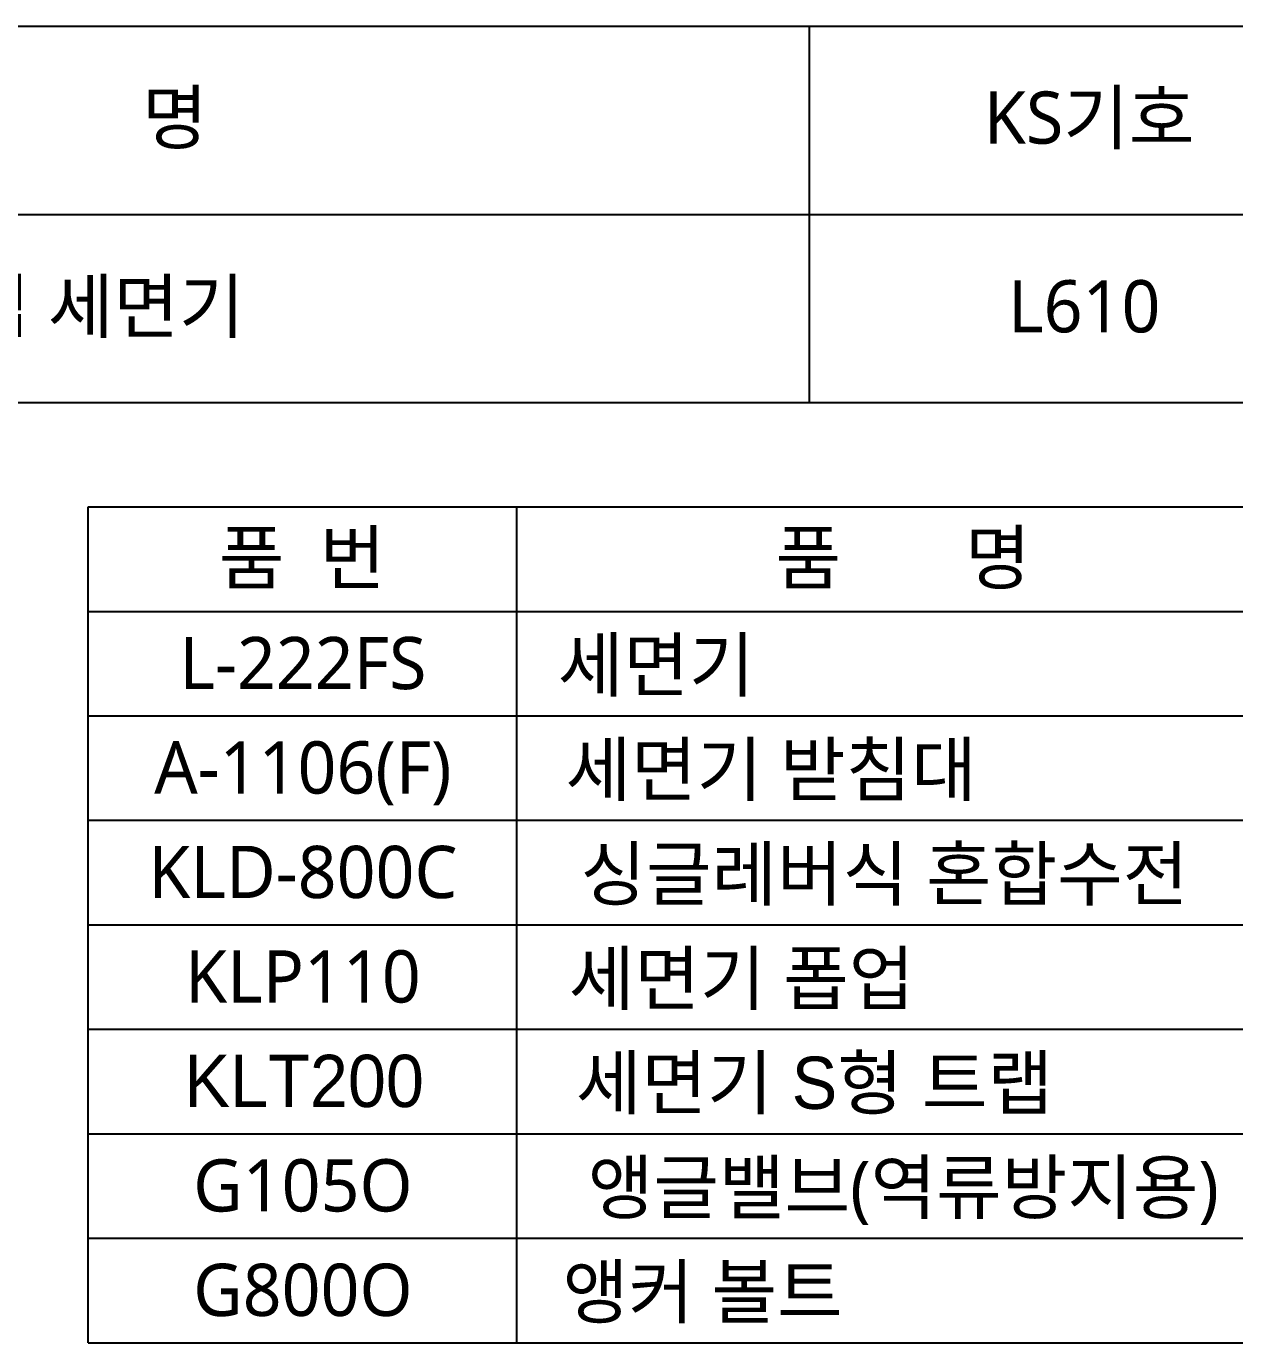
# Model space of a CAD drawing. Header units: millimetres. Extents: x 0 to 3700, y -67 to 2530.
# Drawn here: x 2815 to 3393, y 1900 to 2530 of the extents above; entities that cross this region are included whole.
import ezdxf
from ezdxf.enums import TextEntityAlignment as Align

# ---------------------------------------------------------------- set-up
doc = ezdxf.new("R2010")
doc.units = ezdxf.units.MM
doc.layers.add('TEXT', color=7, linetype='Continuous')
doc.layers.add('도각라인', color=7, linetype='Continuous')
doc.styles.add('맑은고딕_통일', font='malgun.ttf', dxfattribs={"height": 25})
doc.styles.add('타이틀', font='H2GTRM.TTF', dxfattribs={"height": 25})

msp = doc.modelspace()

# ---------------------------------------------------------------- linework, layer by layer
at = {"layer": '도각라인'}
for p, q in [((1900, 2530), (3700, 2530)), ((3190, 2350), (3190, 2530)), ((2420, 2440), (3700, 2440)), ((1900, 2350), (3700, 2350)), ((2845, 1900), (2845, 2300)), ((2845, 2300), (3660, 2300)), ((3050, 1900), (3050, 2300)), ((2845, 2250), (3660, 2250)), ((2845, 2200), (3660, 2200)), ((2845, 2150), (3660, 2150)), ((2845, 2100), (3660, 2100)), ((2845, 2050), (3660, 2050)), ((2845, 2000), (3660, 2000)), ((2845, 1950), (3660, 1950)), ((2845, 1900), (3660, 1900))]:
    msp.add_line(p, q, dxfattribs=at)

# ---------------------------------------------------------------- texts
at = {"layer": 'TEXT'}
for s, style, p in [('품             명', '맑은고딕_통일', (2815.69, 2486.4)), ('KS기호', '맑은고딕_통일', (3323.85, 2486.32)), ('평면붙임 세면기', '맑은고딕_통일', (2805.77, 2396)), ('L610', '맑은고딕_통일', (3321.48, 2396)), ('품  번', '맑은고딕_통일', (2947.31, 2275.73)), ('품       명', '맑은고딕_통일', (3234.82, 2275.73)), ('L-222FS', '맑은고딕_통일', (2947.7, 2225.28)), ('세면기', '맑은고딕_통일', (3116.72, 2224.38)), ('A-1106(F)', '맑은고딕_통일', (2947.7, 2175.28)), ('세면기 받침대', '맑은고딕_통일', (3171.72, 2174.38)), ('KLD-800C', '맑은고딕_통일', (2947.7, 2125.28)), ('싱글레버식 혼합수전', '맑은고딕_통일', (3225.86, 2124.38)), ('KLP110', '맑은고딕_통일', (2947.7, 2075.28)), ('세면기 폽업', '맑은고딕_통일', (3157.59, 2074.38)), ('KLT200', '타이틀', (2948.33, 2025.28)), ('세면기 S형 트랩', '타이틀', (3192.44, 2024.38)), ('G105O', '맑은고딕_통일', (2947.7, 1975.28)), ('앵글밸브(역류방지용)', '맑은고딕_통일', (3234.97, 1974.38)), ('G800O', '맑은고딕_통일', (2947.7, 1925.28)), ('앵커 볼트', '맑은고딕_통일', (3138.97, 1924.38))]:
    msp.add_text(s, height=25, dxfattribs=dict(at, style=style)).set_placement(p, align=Align.MIDDLE_CENTER)

doc.saveas('drawing.dxf')
